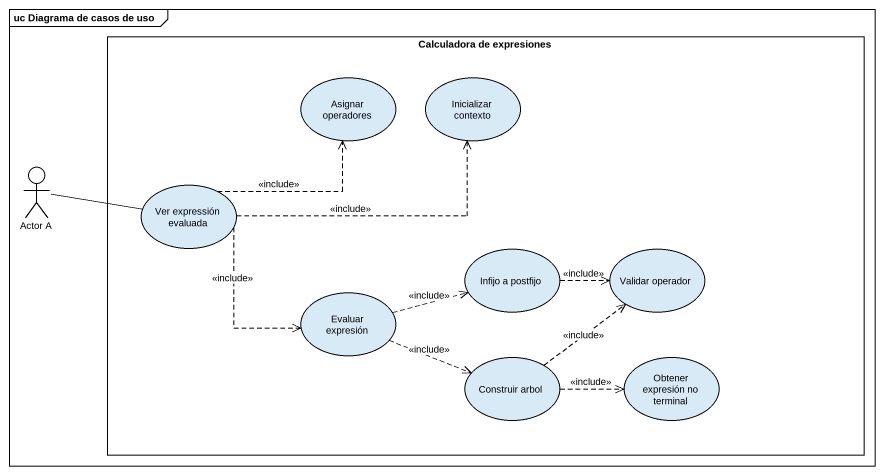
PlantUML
@startuml
mainframe uc Diagrama de casos de uso
rectangle "Calculadora de expresiones" as Calculadora_de_expresiones {
  usecase "Asignar operadores" as Asignar_operadores
  usecase "Inicializar contexto" as Inicializar_contexto
  usecase "Ver expressión evaluada" as Ver_expressión_evaluada
  usecase "Infijo a postfijo" as Infijo_a_postfijo
  usecase "Validar operador" as Validar_operador
  usecase "Evaluar expresión" as Evaluar_expresión
  usecase "Construir arbol" as Construir_arbol
  usecase "Obtener expresión no terminal" as Obtener_expresión_no
}
actor "Actor A" as Actor_A
Actor_A -right- Ver_expressión_evaluada
Ver_expressión_evaluada .up.> Asignar_operadores : <<include>>
Ver_expressión_evaluada .right.> Inicializar_contexto : <<include>>
Ver_expressión_evaluada ..> Evaluar_expresión : <<include>>
Infijo_a_postfijo .right.> Validar_operador : <<include>>
Evaluar_expresión .right.> Infijo_a_postfijo : <<include>>
Evaluar_expresión .right.> Construir_arbol : <<include>>
Construir_arbol .up.> Validar_operador : <<include>>
Construir_arbol .right.> Obtener_expresión_no : <<include>>
@enduml
